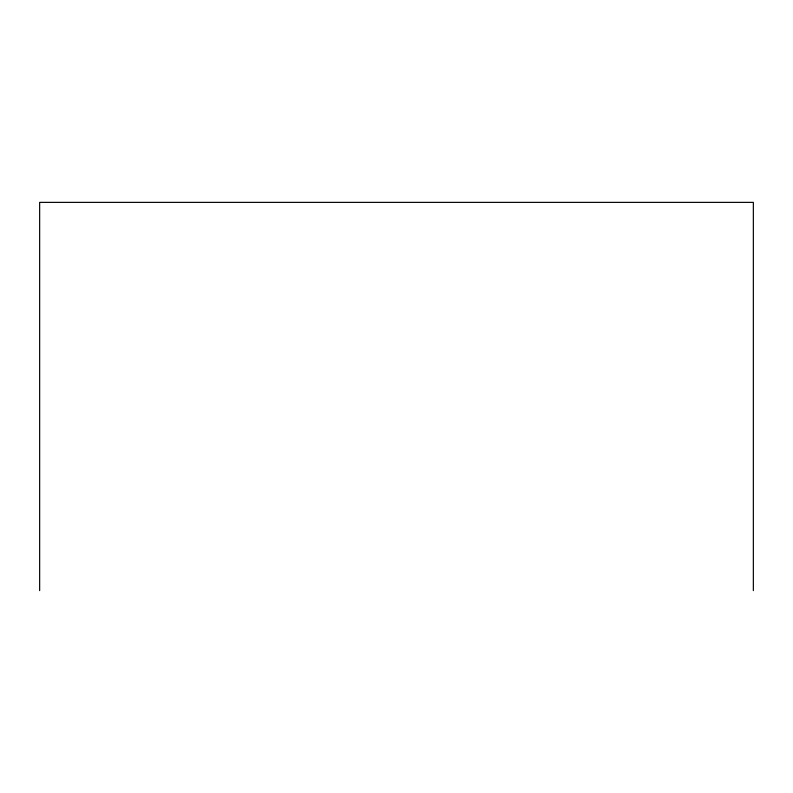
<?xml version="1.0" encoding="UTF-8"?>
<svg xmlns="http://www.w3.org/2000/svg" width="793" height="793" viewBox="0 0 793 793"><rect width="100%" height="100%" fill="white"/><g stroke="black" fill="none" stroke-linecap="round" stroke-linejoin="round"><path stroke-width="1.19" d="M753.35 590.626L753.35 202.374L39.65 202.374L39.65 590.626"/></g></svg>
